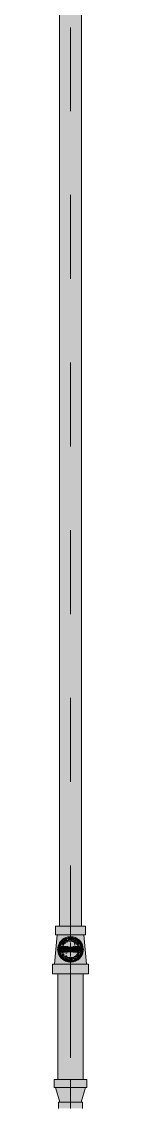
# Model space of a CAD drawing. Header units: millimetres. Extents: x -4000 to 187956, y -58990 to 162485.
# Drawn here: x 29216 to 29284, y 131155 to 133207 of the extents above; entities that cross this region are included whole.
import ezdxf

# ---------------------------------------------------------------- set-up
doc = ezdxf.new("R2010")
doc.units = ezdxf.units.MM
doc.linetypes.add('Dash 1_16_', pattern=[317.5, 158.75, -158.75])
for name, color, linetype, lineweight in [('F-SPRN', 3, 'Continuous', 9), ('P-PIPE', 3, 'Continuous', 9), ('P-PIPE-CNTR', 3, 'Continuous', 9)]:
    doc.layers.add(name, color=color, linetype=linetype, lineweight=lineweight)

# ---------------------------------------------------------------- blocks, each defined once
blk = doc.blocks.new('Sprinkler_Up - DN20-V1106-FFS - TANG 1')
at = {"layer": 'F-SPRN', "transparency": 33554534}
for points in [[(4.6, 0), (22.2, 0), (18, 13.1), (6.9, 21.2), (-6.9, 21.2), (-18.2, 12.5), (-22.2, 0), (-3.9, 0.7), (-1.7, 2.9), (-1.2, 3.5), (-0.6, 4), (0.6, 4), (1.2, 3.5), (1.7, 2.9), (4.1, 0.5)], [(3.4, -21.2), (6.9, -21.2), (18, -13.1), (22.2, 0), (3.9, -0.7), (1.7, -2.9), (1.2, -3.5), (0.6, -4), (-0.6, -4), (-1.2, -3.5), (-1.7, -2.9), (-4.6, 0), (-22.2, 0), (-18, -13.1), (-6.9, -21.2), (0, -21.2)], [(0, -16.7), (4.3, -16.1), (11.8, -11.8), (16.1, -4.3), (16.1, 4.3), (11.8, 11.8), (8.3, 14.4), (0, 16.7), (-4.3, 16.1), (-11.8, 11.8), (-16.1, 4.3), (-16.1, -4.3), (-11.8, -11.8), (-8.3, -14.4)], [(0, -15.6), (7.8, -13.5), (13.5, -7.8), (15.1, -4), (15.1, 4), (13.5, 7.8), (7.8, 13.5), (0, 15.6), (-9.1, 12.5), (-11, 11), (-15.1, 4), (-15.1, -4), (-11, -11), (-7.8, -13.5)], [(-10.9, -5.5), (-10.9, 5.4), (-14.5, 5.4), (-14.5, -5.5)], [(-7.7, -5.5), (-7.7, 5.4), (-10.9, 5.4), (-10.9, -5.5)], [(0, -5.5), (0, 5.4), (-7.7, 5.4), (-7.7, -5.5)], [(5.7, 0), (2.9, 4.9), (-2.9, 4.9), (-5.7, 0), (4.1, 0)], [(2.9, -4.9), (5.7, 0), (-5.7, 0), (-2.9, -4.9)], [(0, 0), (4.1, 0.5), (0, 4.6), (-4.6, 0)], [(0, -4.6), (4.1, 0), (-4.6, 0)], [(0, -2.6), (1.3, 0), (-1.8, 0)], [(-1.3, 0), (1.8, 0), (0, 2.6)], [(0, -5.5), (7.7, -5.5), (7.7, 5.4), (0, 5.4)], [(10.9, -5.5), (10.9, 5.4), (7.7, 5.4), (7.7, -5.5)], [(14.5, -5.5), (14.5, 5.4), (10.9, 5.4), (10.9, -5.5)]]:
    blk.add_hatch(color=1, dxfattribs=at).paths.add_polyline_path(points)
at = {"layer": 'F-SPRN', "color": 1}
for p, q in [((-11.5, 5.4), (-14.5, 5.4)), ((-14.5, 5.4), (-11.3, 5.4)), ((-14.5, 5.4), (-14.5, 3.7)), ((-14.5, 3.3), (-14.5, 0)), ((-11.5, 5.4), (-11.5, 4)), ((-10.9, 1.9), (-10.9, 3.6)), ((-10.8, 5.4), (-8, 5.4)), ((-8.1, 5.4), (-10.8, 5.4)), ((-8.1, 5.4), (-8.1, 2.8)), ((-8.1, 2.5), (-8.1, 0.7)), ((-7.7, 4.8), (-7.7, 2.7)), ((-7.7, 4.8), (-7.7, 2.7)), ((-7.7, 2.1), (-7.7, 0.5)), ((-7.7, 2.1), (-7.7, 0.5)), ((-6.7, 5.4), (-4.7, 5.4)), ((-5.8, 3.8), (-5.8, 2.2)), ((-2.1, 0), (-2.1, 0)), ((-2.1, 0), (-2.1, -0.1)), ((-0.6, 2), (-0.6, 2)), ((-0.5, 2), (-0.6, 2)), ((0, 2.1), (-0.1, 2.1)), ((1.5, 1.4), (1.4, 1.5)), ((2.1, 0), (2.1, 0.1)), ((2.1, 0), (2.1, 0)), ((4.7, 5.4), (6.5, 5.4)), ((7.7, 5.4), (10.8, 5.4)), ((7.7, 5.2), (7.7, 2.7)), ((7.7, 5.2), (7.7, 2.7)), ((7.7, 2.3), (7.7, 0.5)), ((7.7, 2.3), (7.7, 0.5)), ((10.8, 5.4), (8.1, 5.4)), ((8.1, 5.4), (8.1, 2.8)), ((8.1, 2.5), (8.1, 0.4)), ((10.9, 5.4), (14.5, 5.4)), ((10.9, 3.6), (10.9, 0.2)), ((14.5, 5.4), (11.5, 5.4)), ((11.5, 5.4), (11.5, 4)), ((11.5, 3), (11.5, 0.2)), ((14.5, 5.4), (14.5, -5.5)), ((-14.5, -1.3), (-14.5, -3.7)), ((-11.1, -5.5), (-14.5, -5.5)), ((-14.5, -5.5), (-11.5, -5.5)), ((-10.9, -2.6), (-10.9, -1.3)), ((-10.8, -5.5), (-8.1, -5.5)), ((-7.8, -5.5), (-10.8, -5.5)), ((-8.1, -4.2), (-8.1, -5.5)), ((-7.7, -2.7), (-7.7, -4)), ((-7.7, -2.7), (-7.7, -4)), ((-7, -5.5), (-5.8, -5.5)), ((-4.8, -5.5), (-7, -5.5)), ((-5.8, -2.3), (-5.8, -3.8)), ((0, -2.1), (0.1, -2.1)), ((7, -5.5), (4.8, -5.5)), ((5.8, -2.2), (5.8, -3.8)), ((5.8, -5.5), (7, -5.5)), ((7.7, -0.5), (7.7, -2.3)), ((7.7, -0.5), (7.7, -2.3)), ((7.7, -2.7), (7.7, -5.4)), ((7.7, -2.7), (7.7, -5.4)), ((10.8, -5.5), (7.7, -5.5)), ((8.1, -0.4), (8.1, -2.5)), ((8.1, -2.8), (8.1, -5.5)), ((8.1, -5.5), (10.8, -5.5)), ((10.9, -0.2), (10.9, -3.6)), ((14.5, -5.5), (10.9, -5.5)), ((11.5, -0.2), (11.5, -3)), ((11.5, -4), (11.5, -5.5)), ((11.5, -5.5), (14.5, -5.5))]:
    blk.add_line(p, q, dxfattribs=at)
at = {"layer": 'F-SPRN', "color": 1, "flags": 128}
for points in [[(-0.6, 2), (-0.7, 2), (-0.8, 1.9), (-0.9, 1.9), (-0.9, 1.9), (-1, 1.8), (-1.1, 1.8), (-1.2, 1.7), (-1.2, 1.7), (-1.3, 1.6), (-1.4, 1.6), (-1.4, 1.5), (-1.5, 1.5), (-1.5, 1.4), (-1.6, 1.3), (-1.6, 1.3), (-1.7, 1.2), (-1.7, 1.1), (-1.8, 1.1), (-1.8, 1), (-1.9, 0.9), (-1.9, 0.8), (-1.9, 0.8), (-2, 0.7), (-2, 0.6), (-2, 0.5), (-2, 0.5), (-2, 0.4), (-2.1, 0.3), (-2.1, 0.2), (-2.1, 0.1), (-2.1, 0)], [(-0.1, 2.1), (-0.1, 2.1), (-0.2, 2.1), (-0.3, 2.1), (-0.4, 2), (-0.5, 2)], [(1.2, 1.7), (1.1, 1.7), (1.1, 1.8), (1, 1.8), (0.9, 1.9), (0.8, 1.9), (0.8, 1.9), (0.7, 2), (0.6, 2), (0.5, 2), (0.4, 2), (0.4, 2), (0.3, 2.1), (0.2, 2.1), (0.1, 2.1), (0, 2.1)], [(1.3, 1.6), (1.3, 1.7), (1.2, 1.7)], [(1.4, 1.5), (1.4, 1.5), (1.3, 1.6)], [(1.8, 1), (1.8, 1.1), (1.7, 1.2), (1.7, 1.2), (1.6, 1.3), (1.6, 1.4), (1.5, 1.4)], [(1.9, 0.7), (1.9, 0.8), (1.9, 0.9), (1.8, 1), (1.8, 1)], [(2.1, 0.2), (2.1, 0.3), (2, 0.4), (2, 0.5), (2, 0.6), (2, 0.7), (1.9, 0.7)], [(2.1, 0.1), (2.1, 0.2), (2.1, 0.2)], [(-2.1, -0.1), (-2.1, -0.2), (-2.1, -0.2), (-2.1, -0.3)], [(-2.1, -0.3), (-2, -0.4), (-2, -0.5), (-2, -0.6), (-2, -0.7), (-1.9, -0.7), (-1.9, -0.8), (-1.9, -0.9), (-1.8, -1), (-1.8, -1), (-1.8, -1.1), (-1.7, -1.2), (-1.7, -1.2), (-1.6, -1.3), (-1.6, -1.4), (-1.5, -1.4), (-1.4, -1.5), (-1.4, -1.5), (-1.3, -1.6), (-1.3, -1.7), (-1.2, -1.7), (-1.1, -1.7), (-1.1, -1.8), (-1, -1.8), (-0.9, -1.9), (-0.8, -1.9), (-0.8, -1.9), (-0.7, -2), (-0.6, -2), (-0.5, -2), (-0.4, -2), (-0.4, -2), (-0.3, -2.1), (-0.2, -2.1), (-0.1, -2.1), (0, -2.1)], [(0.1, -2.1), (0.1, -2.1), (0.2, -2.1), (0.3, -2.1), (0.4, -2), (0.5, -2), (0.6, -2), (0.6, -2), (0.7, -2), (0.8, -1.9), (0.9, -1.9), (0.9, -1.9), (1, -1.8), (1.1, -1.8), (1.2, -1.7), (1.2, -1.7), (1.3, -1.6), (1.4, -1.6), (1.4, -1.5), (1.5, -1.5), (1.5, -1.4), (1.6, -1.3), (1.6, -1.3), (1.7, -1.2), (1.7, -1.1), (1.8, -1.1), (1.8, -1), (1.9, -0.9), (1.9, -0.8), (1.9, -0.8), (2, -0.7), (2, -0.6), (2, -0.5), (2, -0.5), (2, -0.4), (2.1, -0.3), (2.1, -0.2), (2.1, -0.1), (2.1, 0)]]:
    blk.add_lwpolyline(points, dxfattribs=at)
at = {"layer": 'F-SPRN', "color": 1}
for radius, start, end in [(22.2, 360, 180), (21.9, 108.2621, 125.7507), (21.9, 99.348, 107.901), (21.9, 90.145, 98.8503), (21.9, 72.5583, 89.4624), (21.9, 54.2493, 71.7379), (21.9, 165.6773, 179.2615), (21.9, 144.9438, 164.8151), (21.9, 144, 144.9438), (21.9, 126.6942, 143.2701), (16.7, 167.6802, 180), (16.7, 167.6802, 180), (16.7, 155.3879, 164.9693), (16.7, 155.3879, 164.9693), (15.6, 166.4265, 180), (15.6, 166.4265, 180), (15.6, 150.9409, 165), (15.6, 159.6139, 165), (16.7, 136.7213, 149.931), (16.7, 136.7213, 149.931), (15.6, 150.9409, 156.3845), (15.6, 138.4214, 150), (15.6, 138.4214, 150), (16.7, 130.7528, 135), (16.7, 130.7528, 135), (16.7, 121.4181, 130.5751), (16.7, 121.4181, 130.5751), (15.6, 126.205, 133.2078), (15.6, 126.205, 133.2078), (16.7, 106.5995, 120), (16.7, 106.5995, 120), (15.6, 114.4363, 119.9813), (15.6, 114.4363, 119.9813), (4.63, 155.7832, 180), (4.63, 155.7832, 180), (16.7, 96.4143, 105), (16.7, 96.4143, 105), (4.63, 109.0192, 138.2703), (4.63, 109.0192, 138.2703), (15.6, 95.5762, 100.6843), (15.6, 95.5762, 100.6843), (2.56, 109.0192, 168.8278), (2.56, 109.0192, 168.8278), (2.04, 109.0192, 180), (16.7, 83.0684, 90), (16.7, 83.0684, 90), (4.63, 17.9592, 90), (4.63, 17.9592, 90), (3.81, 57.0577, 90), (2.56, 14.5599, 90), (2.56, 14.5599, 90), (2.04, 10.4703, 90), (15.6, 75.573, 80.5892), (15.6, 75.573, 80.5892), (3.81, 16.1605, 43.8358), (15.6, 74.5971, 75), (15.6, 74.5971, 75), (16.7, 60, 75.6076), (16.7, 60, 75.6076), (15.6, 67.5614, 74.5481), (15.6, 67.5614, 74.5481), (4.63, 0, 9.4647), (4.63, 360, 9.4647), (15.6, 60.0187, 65.5637), (15.6, 60.0187, 65.5637), (15.6, 46.7922, 60), (15.6, 46.7922, 60), (16.7, 49.4249, 58.5819), (16.7, 49.4249, 58.5819), (15.6, 30, 41.5786), (15.6, 30, 41.5786), (16.7, 30, 43.2787), (16.7, 30, 43.2787), (21.9, 36.7299, 53.3058), (15.6, 23.6155, 29.5646), (15.6, 15, 29.5646), (15.6, 15, 20.3861), (16.7, 15, 24.6121), (16.7, 15, 24.6121), (15.6, 360, 13.6618), (15.6, 0, 13.6618), (16.7, 360, 12.3198), (16.7, 0, 12.3198), (21.9, 15.1849, 35.2302), (21.9, 0.7385, 14.3227), (22.2, 180, 360), (21.9, 180.7385, 194.3227), (21.9, 195.1849, 215.2302), (21.9, 216.7299, 233.3058), (16.7, 180, 192.3198), (16.7, 180, 192.3198), (16.7, 195.0307, 204.6121), (16.7, 195.0307, 204.6121), (15.6, 181.9082, 193.6618), (15.6, 181.9082, 193.6618), (15.6, 197.3339, 209.5646), (15.6, 197.3339, 209.5646), (16.7, 210.069, 223.2787), (16.7, 210.069, 223.2787), (15.6, 212.5472, 221.5786), (15.6, 212.5472, 221.5786), (21.9, 234.2493, 251.7379), (16.7, 229.4249, 238.5819), (16.7, 229.4249, 238.5819), (15.6, 233.795, 240), (15.6, 233.795, 240), (16.7, 240, 255), (16.7, 240, 255), (15.6, 240.0187, 254.5481), (15.6, 240.0187, 254.5481), (4.63, 197.9592, 0), (4.63, 197.9592, 360), (15.6, 255, 267.64), (15.6, 255, 267.64), (3.81, 196.1605, 360), (2.56, 191.1677, 0), (2.56, 191.1677, 360), (2.04, 190.4703, 0), (16.7, 263.0684, 270), (16.7, 263.0684, 270), (15.6, 275.5762, 280.6843), (15.6, 275.5762, 280.6843), (16.7, 276.4143, 284.3924), (16.7, 276.4143, 284.3924), (15.6, 285, 285.4029), (15.6, 285, 285.4029), (16.7, 284.3924, 285), (16.7, 284.3924, 285), (16.7, 286.5995, 300), (16.7, 286.5995, 300), (15.6, 294.4363, 299.9813), (15.6, 294.4363, 299.9813), (21.9, 288.2621, 305.7507), (15.6, 300, 313.2078), (15.6, 300, 313.2078), (16.7, 301.4181, 310.5751), (16.7, 301.4181, 310.5751), (15.6, 318.4214, 330), (15.6, 318.4214, 330), (16.7, 316.7213, 330), (16.7, 316.7213, 330), (21.9, 306.6942, 323.2701), (15.6, 330.4354, 345), (15.6, 330.4354, 336.3845), (15.6, 339.6139, 345), (15.6, 346.3382, 360), (15.6, 346.3382, 360), (16.7, 335.3879, 345), (16.7, 335.3879, 345), (16.7, 347.6802, 360), (16.7, 347.6802, 360), (21.9, 324.7698, 344.8151), (21.9, 345.6773, 359.2615), (21.9, 252.5583, 269.4624), (21.9, 270.145, 278.8503), (21.9, 281.0086, 287.901)]:
    blk.add_arc((0, 0), radius, start, end, dxfattribs=at)
blk = doc.blocks.new('Steel_Transition_Threaded_HoaPhat - Standard-V1109-FFS - TANG 1')
at = {"layer": 'P-PIPE', "lineweight": 13, "transparency": 33554534}
h = blk.add_hatch(color=1, dxfattribs=at)
h.paths.add_polyline_path([(29250, 131427.6), (29255.8, 131428.4), (29261.3, 131430.6), (29265.9, 131434.2), (29269.5, 131438.8), (29271.7, 131444.3), (29272.5, 131450.1), (29271.7, 131455.9), (29269.5, 131461.3), (29265.9, 131466), (29261.3, 131469.6), (29254.1, 131472), (29250, 131472.6), (29244.2, 131471.8), (29238.8, 131469.6), (29231.5, 131462.6), (29230.5, 131461.3), (29228.3, 131455.9), (29227.5, 131450.1), (29228.3, 131444.3), (29230.5, 131438.8), (29234.1, 131434.2), (29238.8, 131430.6), (29244.2, 131428.4)])
h.paths.add_polyline_path([(29250, 131430), (29244.8, 131430.7), (29240, 131432.7), (29235.8, 131435.9), (29232.6, 131440), (29230.6, 131444.9), (29229.9, 131450.1), (29230.6, 131455.3), (29234.5, 131462.6), (29235.8, 131464.3), (29240, 131467.5), (29244.8, 131469.5), (29254.1, 131469.6), (29255.2, 131469.5), (29260.1, 131467.5), (29264.2, 131464.3), (29267.4, 131460.1), (29269.4, 131455.3), (29270.1, 131450.1), (29269.4, 131444.9), (29267.4, 131440), (29264.2, 131435.9), (29260.1, 131432.7), (29254.1, 131430.5)])
for points in [[(29250, 131430), (29250, 131433.7), (29241.8, 131435.9), (29235.8, 131441.9), (29233.6, 131450.1), (29235.8, 131458.3), (29241.8, 131464.3), (29250, 131466.5), (29250, 131470.2), (29244.8, 131469.5), (29240, 131467.5), (29234.5, 131462.6), (29232.6, 131460.1), (29230.6, 131455.3), (29229.9, 131450.1), (29230.6, 131444.9), (29232.6, 131440), (29235.8, 131435.9), (29240, 131432.7), (29244.8, 131430.7)], [(29250, 131431.6), (29254.8, 131432.2), (29259.3, 131434.1), (29263.1, 131437), (29266, 131440.8), (29267.9, 131445.3), (29268.5, 131450.1), (29267.9, 131454.9), (29266, 131459.3), (29263.1, 131463.2), (29259.3, 131466.1), (29254.1, 131468), (29250, 131468.6), (29245.2, 131468), (29240.8, 131466.1), (29236.5, 131462.6), (29234, 131459.3), (29232.1, 131454.9), (29231.5, 131450.1), (29232.1, 131445.3), (29234, 131440.8), (29236.9, 131437), (29240.8, 131434.1), (29245.2, 131432.2)], [(29250, 131430), (29255.2, 131430.7), (29260.1, 131432.7), (29264.2, 131435.9), (29267.4, 131440), (29269.4, 131444.9), (29270.1, 131450.1), (29269.4, 131455.3), (29267.4, 131460.1), (29264.2, 131464.3), (29260.1, 131467.5), (29254.1, 131469.6), (29250, 131470.2), (29250, 131466.5), (29258.2, 131464.3), (29264.2, 131458.3), (29266.4, 131450.1), (29264.2, 131441.9), (29258.2, 131435.9), (29250, 131433.7)]]:
    blk.add_hatch(color=1, dxfattribs=at).paths.add_polyline_path(points)
at = {"layer": 'P-PIPE', "color": 20, "lineweight": 13}
for radius, start, end in [(22.5, 90, 270), (22.5, 90, 270), (20.1, 166.0499, 193.9501), (20.1, 150, 162.7449), (18.5, 166.5939, 193.4061), (18.5, 166.5939, 193.4061), (18.5, 157.6232, 165), (18.5, 157.6232, 165), (20.1, 141.0399, 148.1553), (16.4, 168.5467, 178.9063), (18.5, 137.133, 150), (18.5, 137.133, 150), (16.4, 158.0319, 163.506), (20.1, 128.8856, 139.8677), (16.4, 143.5463, 150), (18.5, 135, 137.133), (18.5, 135, 137.133), (18.5, 123.4976, 133.2041), (18.5, 123.4976, 133.2041), (20.1, 109.6859, 125.0043), (16.4, 121.0738, 128.0319), (18.5, 106.819, 120), (18.5, 106.819, 120), (16.4, 115.1607, 120), (16.4, 107.4657, 111.9681), (20.1, 100.9975, 105), (18.5, 91.4353, 103.2046), (18.5, 91.4353, 103.2046), (16.4, 96.2132, 104.6042), (20.1, 90.5246, 98.5089), (22.5, 270, 90), (22.5, 270, 90), (18.5, 78.0986, 90), (18.5, 78.0986, 90), (20.1, 54.9957, 87.9279), (16.4, 75, 75.3718), (18.5, 75, 77.0323), (18.5, 60, 77.0323), (18.5, 60, 75), (16.4, 66.9681, 72.9388), (16.4, 50.4733, 56.6389), (18.5, 46.7959, 56.5024), (18.5, 46.7959, 56.5024), (20.1, 31.8447, 51.1144), (16.4, 30, 38.0319), (18.5, 30, 43.5703), (18.5, 30, 43.5703), (16.4, 353.5463, 8.0319), (18.5, 15, 22.3768), (18.5, 15, 22.3768), (20.1, 17.2551, 30), (18.5, 346.5939, 13.4061), (18.5, 346.5939, 13.4061), (20.1, 346.0499, 13.9501), (20.1, 197.2551, 210), (18.5, 195, 202.3768), (18.5, 195, 202.3768), (20.1, 211.8447, 231.1144), (16.4, 184.8393, 191.4533), (18.5, 210, 223.5703), (18.5, 210, 223.5703), (16.4, 210.6635, 216.4537), (18.5, 226.7959, 236.5024), (18.5, 226.7959, 236.5024), (20.1, 234.9957, 255), (16.4, 230.4733, 236.6389), (18.5, 240, 255), (18.5, 240, 255), (16.4, 240, 246.5955), (16.4, 250.3629, 255), (18.5, 258.0986, 270), (18.5, 258.0986, 270), (16.4, 264.1652, 268.506), (18.5, 271.4353, 282.9677), (18.5, 271.4353, 282.9677), (16.4, 276.2132, 283.9063), (16.4, 284.6282, 285), (18.5, 282.9677, 285), (18.5, 282.9677, 285), (16.4, 287.4657, 291.9681), (18.5, 286.819, 300), (18.5, 286.819, 300), (16.4, 293.4045, 300), (20.1, 289.6859, 305.0043), (18.5, 303.4976, 313.2041), (18.5, 303.4976, 313.2041), (20.1, 308.8856, 328.1553), (18.5, 316.4297, 330), (18.5, 316.4297, 330), (16.4, 338.0319, 342.8691), (18.5, 337.6232, 345), (18.5, 337.6232, 345), (20.1, 330, 342.7449), (20.1, 255.0607, 267.9279), (20.1, 270.5246, 278.5089), (20.1, 281.9355, 285)]:
    blk.add_arc((29250, 131450.1), radius, start, end, dxfattribs=at)

msp = doc.modelspace()

# ---------------------------------------------------------------- hatches: boundary and pattern name
at = {"layer": 'P-PIPE', "lineweight": 5, "transparency": 33554534}
for points in [[(29250, 131494.3), (29250, 134148.9), (29228.9, 134148.9), (29229.6, 131494.3), (29244.5, 131494.3)], [(29250, 131494.3), (29271.1, 131494.3), (29270.4, 134148.9), (29250, 134148.9), (29250, 131499.1)], [(29229.8, 131477.6), (29250, 131477.6), (29250, 131494.3), (29221.4, 131494.3), (29222.3, 131477.6), (29225.2, 131477.6)], [(29278.6, 131477.6), (29277.7, 131494.3), (29250, 131494.3), (29250, 131477.6), (29277.7, 131477.6)], [(29221, 131422.2), (29250, 131422.2), (29250, 131428.9), (29242.5, 131430.3), (29236.3, 131434), (29231.8, 131439.3), (29229.3, 131445.9), (29229.1, 131453.5), (29233.3, 131462.6), (29236.2, 131466.1), (29244.4, 131470.2), (29250, 131471.2), (29250, 131477.6), (29224.7, 131477.6), (29220, 131422.2)], [(29250, 131426), (29256.2, 131426.8), (29262.1, 131429.2), (29267.1, 131433), (29270.9, 131438), (29273.3, 131443.8), (29274.1, 131450.1), (29273.3, 131456.3), (29270.9, 131462.1), (29267.1, 131467.1), (29262.1, 131471), (29254.1, 131473.7), (29250, 131474.2), (29243.8, 131473.4), (29237.9, 131471), (29233, 131467.1), (29229.1, 131462.1), (29226.7, 131456.3), (29225.9, 131450.1), (29226.7, 131443.8), (29229.1, 131438), (29233, 131433), (29237.9, 131429.2), (29243.8, 131426.8), (29248.9, 131426.1)], [(29280, 131422.2), (29274.4, 131477.6), (29250, 131477.6), (29250, 131471.2), (29259.1, 131468.9), (29263.8, 131466.1), (29268.4, 131460.6), (29270.9, 131453.5), (29270.7, 131445.9), (29268.2, 131439.3), (29263.7, 131434), (29257.5, 131430.3), (29250, 131428.9), (29250, 131422.2), (29279, 131422.2)], [(29241.7, 131435.6), (29242.8, 131437.6), (29241.7, 131441.7), (29242.8, 131445.9), (29245.8, 131449), (29257.2, 131454.3), (29258.4, 131458.4), (29257.2, 131462.6), (29254.1, 131465.1), (29250, 131466.8), (29241.7, 131464.6), (29235.5, 131458.4), (29233.3, 131450.1), (29235.5, 131441.7), (29238.2, 131438.3)], [(29226.1, 131403.8), (29250, 131403.8), (29250, 131422.2), (29216.2, 131422.2), (29217.4, 131403.8), (29220.7, 131403.8)], [(29283.8, 131403.8), (29282.6, 131422.2), (29250, 131422.2), (29250, 131403.8), (29282.6, 131403.8)], [(29243.8, 131203.5), (29250, 131203.5), (29250, 131403.8), (29225.9, 131403.8), (29226.7, 131203.5), (29237.9, 131203.5)], [(29250, 131203.5), (29274.1, 131203.5), (29273.3, 131403.8), (29250, 131403.8), (29250, 131280.1)], [(29219.2, 131188.6), (29280.8, 131188.6), (29279.8, 131203.5), (29219.2, 131203.5)], [(29264.2, 131160.7), (29270.1, 131160.7), (29277.1, 131188.6), (29221.9, 131188.6), (29230.6, 131160.7), (29260.1, 131160.7)], [(29228.3, 131148.9), (29272.5, 131148.9), (29271.7, 131160.7), (29227.5, 131160.7), (29227.5, 131148.9)]]:
    msp.add_hatch(color=1, dxfattribs=at).paths.add_polyline_path(points)
at = {"layer": 'P-PIPE', "transparency": 33554534}
msp.add_hatch(color=1, dxfattribs=at).paths.add_polyline_path([(29250, 131433.4), (29258.4, 131435.6), (29261.8, 131438.3), (29266.1, 131445.8), (29266.1, 131454.4), (29261.8, 131461.9), (29258.4, 131464.6), (29250, 131466.8), (29245.7, 131466.2), (29238.2, 131461.9), (29233.9, 131454.4), (29233.9, 131445.8), (29238.2, 131438.3), (29241.7, 131435.6)])

# ---------------------------------------------------------------- linework, layer by layer
at = {"layer": 'P-PIPE', "color": 20, "lineweight": 13}
for p, q in [((29228.9, 134148.9), (29228.9, 131494.3)), ((29271.1, 131494.3), (29271.1, 134148.9)), ((29221.4, 131494.3), (29221.4, 131477.6)), ((29228.8, 131494.3), (29221.4, 131494.3)), ((29250, 131494.3), (29221.4, 131494.3)), ((29228.9, 131494.3), (29229.6, 131494.3)), ((29229.7, 131494.3), (29235.1, 131494.3)), ((29235, 131494.3), (29229.8, 131494.3)), ((29235.6, 131494.3), (29264.4, 131494.3)), ((29250, 131494.3), (29235.7, 131494.3)), ((29264.3, 131494.3), (29250, 131494.3)), ((29278.6, 131494.3), (29250, 131494.3)), ((29264.9, 131494.3), (29270.3, 131494.3)), ((29270.2, 131494.3), (29265, 131494.3)), ((29270.4, 131494.3), (29271.1, 131494.3)), ((29278.6, 131494.3), (29271.2, 131494.3)), ((29278.6, 131477.6), (29278.6, 131494.3)), ((29224.7, 131477.6), (29220, 131422.2)), ((29221.4, 131477.6), (29224.6, 131477.6)), ((29221.4, 131477.6), (29250, 131477.6)), ((29225.5, 131477.6), (29234.7, 131477.6)), ((29235.7, 131477.6), (29241.9, 131477.6)), ((29243.4, 131477.6), (29250, 131477.6)), ((29250, 131477.6), (29253.3, 131477.6)), ((29250, 131477.6), (29278.6, 131477.6)), ((29254.9, 131477.6), (29256.6, 131477.6)), ((29258.1, 131477.6), (29264.3, 131477.6)), ((29265.3, 131477.6), (29274.5, 131477.6)), ((29280, 131422.2), (29275.3, 131477.6)), ((29275.4, 131477.6), (29278.6, 131477.6)), ((29216.2, 131422.2), (29216.2, 131403.8)), ((29219.8, 131422.2), (29216.2, 131422.2)), ((29250, 131422.2), (29216.2, 131422.2)), ((29241.3, 131422.2), (29221, 131422.2)), ((29250, 131422.2), (29242.2, 131422.2)), ((29257.8, 131422.2), (29250, 131422.2)), ((29283.8, 131422.2), (29250, 131422.2)), ((29279, 131422.2), (29258.7, 131422.2)), ((29283.8, 131422.2), (29280.2, 131422.2)), ((29283.8, 131403.8), (29283.8, 131422.2)), ((29216.2, 131403.8), (29225.8, 131403.8)), ((29216.2, 131403.8), (29250, 131403.8)), ((29225.9, 131403.8), (29225.9, 131203.5)), ((29232.9, 131403.8), (29225.9, 131403.8)), ((29226.6, 131403.8), (29232.9, 131403.8)), ((29233.1, 131403.8), (29250, 131403.8)), ((29266.9, 131403.8), (29233.1, 131403.8)), ((29250, 131403.8), (29266.9, 131403.8)), ((29250, 131403.8), (29283.8, 131403.8)), ((29267.1, 131403.8), (29273.4, 131403.8)), ((29274.1, 131403.8), (29267.1, 131403.8)), ((29274.1, 131203.5), (29274.1, 131403.8)), ((29274.2, 131403.8), (29283.8, 131403.8)), ((29219.2, 131203.5), (29219.2, 131188.6)), ((29280.8, 131203.5), (29219.2, 131203.5)), ((29225.7, 131203.5), (29219.2, 131203.5)), ((29219.2, 131188.6), (29221.7, 131188.6)), ((29219.2, 131188.6), (29280.8, 131188.6)), ((29221.9, 131188.6), (29229.9, 131160.7)), ((29223.3, 131188.6), (29242, 131188.6)), ((29225.9, 131203.5), (29228, 131203.5)), ((29228.2, 131203.5), (29226.5, 131203.5)), ((29271, 131203.5), (29229, 131203.5)), ((29229.1, 131203.5), (29270.9, 131203.5)), ((29242.7, 131188.6), (29257.3, 131188.6)), ((29258, 131188.6), (29276.7, 131188.6)), ((29270.1, 131160.7), (29278.1, 131188.6)), ((29273.5, 131203.5), (29271.8, 131203.5)), ((29272, 131203.5), (29274.1, 131203.5)), ((29280.8, 131203.5), (29274.3, 131203.5)), ((29278.3, 131188.6), (29280.8, 131188.6)), ((29280.8, 131188.6), (29280.8, 131203.5)), ((29227.5, 131160.7), (29227.5, 131148.9)), ((29272.5, 131160.7), (29227.5, 131160.7)), ((29229.8, 131160.7), (29227.5, 131160.7)), ((29244.2, 131160.7), (29230.6, 131160.7)), ((29255.2, 131160.7), (29244.8, 131160.7)), ((29269.4, 131160.7), (29255.8, 131160.7)), ((29272.5, 131160.7), (29270.2, 131160.7)), ((29272.5, 131148.9), (29272.5, 131160.7))]:
    msp.add_line(p, q, dxfattribs=at)
for radius, start, end in [(24.1, 90, 270), (24.1, 90, 148.5565), (24.1, 272.7305, 90), (24.1, 270, 90), (24.1, 150, 267.2695), (21.1, 165.7378, 177.9758), (24.1, 148.5565, 150), (21.1, 158.0211, 165), (21.1, 151.0876, 154.6013), (21.1, 137.2293, 141.8404), (21.1, 128.0211, 135), (21.1, 108.8679, 125.8689), (21.1, 99.731, 105), (21.1, 90, 98.0211), (21.1, 75, 87.7707), (21.1, 62.2293, 68.0211), (21.1, 54.1311, 60), (21.1, 39.4236, 50.5764), (21.1, 25.3987, 30), (21.1, 15, 21.9789), (21.1, 2.0242, 12.7707), (21.1, 183.5565, 194.2622), (21.1, 195, 203.0211), (21.1, 205.3987, 210), (21.1, 219.3488, 225), (21.1, 225, 233.0211), (21.1, 234.4236, 245.5764), (21.1, 291.9789, 300), (21.1, 300, 305.8689), (21.1, 315, 320.0725), (21.1, 321.9789, 326.1637), (21.1, 330, 334.6013), (21.1, 336.9789, 345), (21.1, 345.7378, 357.9758), (21.1, 246.9789, 251.1321), (21.1, 255, 270), (24.1, 267.2695, 270), (21.1, 270, 276.9789), (24.1, 270, 272.7305), (21.1, 281.3431, 285)]:
    msp.add_arc((29250, 131450.1), radius, start, end, dxfattribs=at)
at = {"layer": 'P-PIPE', "color": 1}
for centre, radius, start, end in [((29250, 131450.1), 16.7, 170.1108, 177.203), ((29250, 131450.1), 16.7, 157.579, 164.2722), ((29250, 131458.4), 8.35, 69.0027, 79.2369), ((29250, 131458.4), 8.35, 316.3183, 330), ((29250, 131458.4), 8.35, 20.1285, 29.0413), ((29250, 131458.4), 8.35, 8.0385, 17.9918), ((29250, 131458.4), 8.35, 352.2824, 1.6717), ((29250, 131450.1), 16.7, 46.0317, 57.203), ((29250, 131450.1), 16.7, 39.3092, 45.2846), ((29250, 131450.1), 16.7, 32.3031, 39.2955), ((29250, 131450.1), 16.7, 23.314, 31.0974), ((29250, 131450.1), 16.7, 16.9375, 22.421), ((29250, 131450.1), 16.7, 4.3093, 9.8892), ((29250, 131450.1), 16.7, 182.797, 189.8892), ((29250, 131450.1), 16.7, 190.2154, 195.2487), ((29250, 131450.1), 16.7, 231.8726, 237.203), ((29250, 131441.7), 8.35, 172.0327, 181.5407), ((29250, 131441.7), 8.35, 199.9004, 209.0413), ((29250, 131441.7), 8.35, 131.0366, 150), ((29250, 131441.7), 8.35, 226.6998, 237.8461), ((29250, 131441.7), 8.35, 115.6806, 125.5287), ((29250, 131441.7), 8.35, 100.6842, 114.0387), ((29250, 131441.7), 8.35, 249.0027, 259.2369), ((29250, 131450.1), 16.7, 264.6626, 273.5288), ((29250, 131441.7), 8.35, 90, 100.6842), ((29250, 131458.4), 8.35, 270, 280.6842), ((29250, 131450.1), 16.7, 308.1274, 313.9683), ((29250, 131450.1), 16.7, 314.7154, 320.6908), ((29250, 131450.1), 16.7, 328.9026, 336.686), ((29250, 131450.1), 16.7, 337.2636, 343.0625)]:
    msp.add_arc(centre, radius, start, end, dxfattribs=at)
at = {"layer": 'P-PIPE-CNTR', "color": 1, "linetype": 'Dash 1_16_'}
for p, q in [((29250, 134148.9), (29250, 131494.3)), ((29250, 134148.9), (29250, 131494.3)), ((29250, 131472.6), (29250, 131475.1)), ((29250, 131471.2), (29250, 131472.6)), ((29250, 131468.6), (29250, 131470.2)), ((29250, 131463.6), (29250, 131465.2)), ((29250, 131459.8), (29250, 131462.6)), ((29250, 131455.5), (29250, 131459.1)), ((29250, 131452.6), (29250, 131454.3)), ((29250, 131450.1), (29250, 131452.1)), ((29225, 131450.1), (29227.5, 131450.1)), ((29227.8, 131450.1), (29231.5, 131450.1)), ((29231.5, 131450.1), (29233.3, 131450.1)), ((29236.9, 131450.1), (29240.4, 131450.1)), ((29240.4, 131450.1), (29242.3, 131450.1)), ((29245.4, 131450.1), (29247.6, 131450.1)), ((29248.7, 131450.1), (29250, 131450.1)), ((29250, 131448), (29250, 131450.1)), ((29250, 131450.1), (29251.3, 131450.1)), ((29250, 131445.9), (29250, 131447.5)), ((29250, 131441.1), (29250, 131444.6)), ((29250, 131438.1), (29250, 131440.4)), ((29250, 131435), (29250, 131436.5)), ((29250, 131432.2), (29250, 131433.4)), ((29250, 131430), (29250, 131431.6)), ((29251.8, 131450.1), (29254.1, 131450.1)), ((29255.7, 131450.1), (29263.5, 131450.1)), ((29266.4, 131450.1), (29268.5, 131450.1)), ((29268.5, 131450.1), (29272.2, 131450.1)), ((29272.5, 131450.1), (29275, 131450.1)), ((29250, 131427.6), (29250, 131428.9)), ((29250, 131425.1), (29250, 131427.6)), ((29250, 131403.8), (29250, 131203.5)), ((29250, 131403.8), (29250, 131203.5))]:
    msp.add_line(p, q, dxfattribs=at)
at = {"layer": 'P-PIPE-CNTR', "color": 20, "lineweight": 13}
for p, q in [((29250, 131474.2), (29250, 131494.3)), ((29250, 131471.2), (29250, 131472.6)), ((29250, 131468.6), (29250, 131470.2)), ((29250, 131463.6), (29250, 131465.2)), ((29250, 131459.8), (29250, 131462.6)), ((29250, 131455.5), (29250, 131459.1)), ((29250, 131452.6), (29250, 131454.3)), ((29250, 131450.1), (29250, 131452.1)), ((29250, 131448), (29250, 131450.1)), ((29250, 131446.1), (29250, 131447.5)), ((29250, 131441.1), (29250, 131444.6)), ((29250, 131438.1), (29250, 131440.1)), ((29250, 131435.3), (29250, 131436.5)), ((29250, 131430), (29250, 131431.6)), ((29250, 131427.6), (29250, 131428.9)), ((29250, 131426.1), (29250, 131427.6)), ((29250, 131403.8), (29250, 131426)), ((29250, 131203.5), (29250, 131148.9))]:
    msp.add_line(p, q, dxfattribs=at)

# ---------------------------------------------------------------- block references
at = {"layer": 'F-SPRN', "color": 1}
msp.add_blockref('Sprinkler_Up - DN20-V1106-FFS - TANG 1', (29250, 131450.1), dxfattribs=at)
at = {"layer": 'P-PIPE', "color": 20, "lineweight": 13}
msp.add_blockref('Steel_Transition_Threaded_HoaPhat - Standard-V1109-FFS - TANG 1', (0, 0), dxfattribs=at)

doc.saveas('drawing.dxf')
